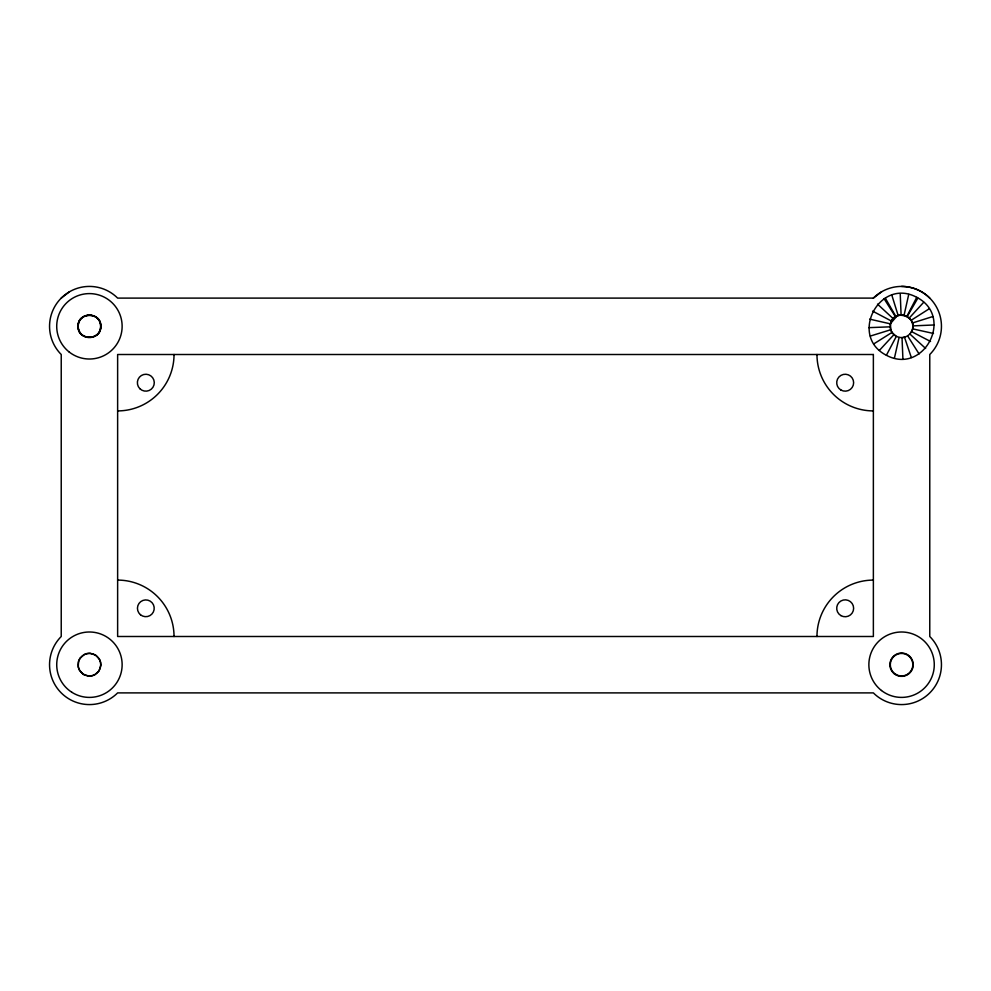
<?xml version="1.0" encoding="UTF-8"?>
<svg xmlns="http://www.w3.org/2000/svg" width="991" height="991" viewBox="0 0 991 991"><rect width="100%" height="100%" fill="white"/><g stroke="black" fill="none" stroke-linecap="round" stroke-linejoin="round"><path stroke-width="1.49" d="M911.336 331.935C920.441 317.715 893.783 307.037 890.401 323.859L890.636 329.78L891.9 332.493L896.26 336.506L886.388 355.274C848.494 336.011 879.513 277.084 916.749 297.325C954.568 316.649 923.81 375.378 886.388 355.274M894.402 358.222L899.06 337.535M904.065 315.262L908.735 294.389M906.876 316.29L916.749 297.325M907.211 316.525L917.852 298.105M890.674 323.376L898.205 314.593M909.329 317.938L923.736 302.243M879.413 350.368L893.808 334.785M901.575 286.424A39.863 39.838 7.1 0 1 929.769 298.105A39.875 39.875 0 0 1 929.769 354.505L929.769 636.495A39.875 39.875 0 0 1 929.769 692.895A39.875 39.875 0 0 1 873.368 692.895L117.632 692.895A39.875 39.875 0 0 1 61.231 692.895A39.875 39.875 0 0 1 61.231 636.495L61.231 354.505A39.875 39.875 0 0 1 61.231 298.105L69.494 291.763M61.231 298.105A39.875 39.875 0 0 1 117.632 298.105L873.368 298.105L881.631 291.763M911.237 320.242L929.199 308.796M873.938 343.803L891.9 332.493M912.5 322.955L932.791 316.55M870.346 336.06L890.636 329.78M913.008 325.89L934.253 324.961M868.884 327.649L890.129 326.832M912.736 328.876L933.485 333.471M869.652 319.139L890.401 323.859M911.708 331.675L930.549 341.486M872.6 311.124L891.429 321.047M909.986 334.116L925.631 348.46M877.506 304.138L893.151 318.606M907.694 336.036L919.078 353.936M884.071 298.675L895.443 316.686M885.285 298.105L895.926 316.525A11.285 11.285 0 0 1 912.847 326.299A11.285 11.285 0 0 1 895.926 336.073A11.285 11.285 0 0 1 895.926 316.538M911.324 357.528L904.486 337.2L902.033 337.807L902.912 358.99M891.813 295.083L898.143 315.51M900.224 293.621L901.092 314.989M873.368 298.105A39.875 39.875 0 0 1 929.769 298.105M816.968 636.495A56.4 56.4 0 0 1 873.368 580.094M117.632 580.094A56.4 56.4 0 0 1 174.032 636.495M873.368 410.906A56.4 56.4 0 0 1 816.968 354.505M174.032 354.505A56.4 56.4 0 0 1 117.632 410.906M78.153 326.299C77.286 340.879 101.528 340.954 100.71 326.299C101.578 311.731 77.335 311.657 78.153 326.299C77.323 340.954 101.565 340.879 100.71 326.299C101.528 311.657 77.286 311.731 78.153 326.299M79.776 658.519L78.512 661.232L78.239 667.154L79.255 669.966L83.256 674.351L88.905 676.135L91.89 675.887L94.702 674.871L99.075 670.87L100.871 665.221L100.624 662.236L99.608 659.424L95.607 655.051L89.958 653.255L86.973 653.503L84.161 654.518L79.776 658.519M873.368 354.505L117.632 354.505L117.632 636.495L873.368 636.495L873.368 354.505M140.474 614.754A8.386 8.386 0 0 0 154.101 609.7A8.386 8.386 0 0 0 142.915 600.435A8.386 8.386 0 0 0 140.474 614.754M840.938 615.622A8.461 8.461 0 0 0 853.635 608.301A8.461 8.461 0 0 0 840.938 600.967A8.461 8.461 0 0 0 840.938 615.622M139.842 388.683A8.461 8.461 0 0 0 154.001 384.892A8.461 8.461 0 0 0 143.633 374.536A8.461 8.461 0 0 0 139.842 388.683M840.938 390.033A8.461 8.461 0 0 0 853.635 382.699A8.461 8.461 0 0 0 840.938 375.378A8.461 8.461 0 0 0 840.938 390.033M895.926 674.462A11.285 11.285 0 0 0 912.847 664.701A11.285 11.285 0 0 0 895.926 654.927A11.285 11.285 0 0 0 895.926 674.462M83.789 674.462A11.285 11.285 0 0 0 100.71 664.701A11.285 11.285 0 0 0 83.789 654.927A11.285 11.285 0 0 0 83.789 674.462M68.961 351.83A32.715 32.715 0 0 0 121.757 331.267A32.715 32.715 0 0 0 77.558 295.826A32.715 32.715 0 0 0 68.961 351.83M83.789 336.073A11.285 11.285 0 0 0 100.71 326.299A11.285 11.285 0 0 0 83.789 316.538A11.285 11.285 0 0 0 83.789 336.073M71.798 692.251A32.715 32.715 0 0 0 122.104 666.187A32.715 32.715 0 0 0 74.387 635.652A32.715 32.715 0 0 0 71.798 692.251M881.47 690.504A32.715 32.715 0 0 0 933.968 669.198A32.715 32.715 0 0 0 889.274 634.389A32.715 32.715 0 0 0 881.47 690.504M894.402 673.905A11.669 11.669 0 0 0 913.132 666.299A11.669 11.669 0 0 0 897.177 653.874A11.669 11.669 0 0 0 894.402 673.905"/></g></svg>
